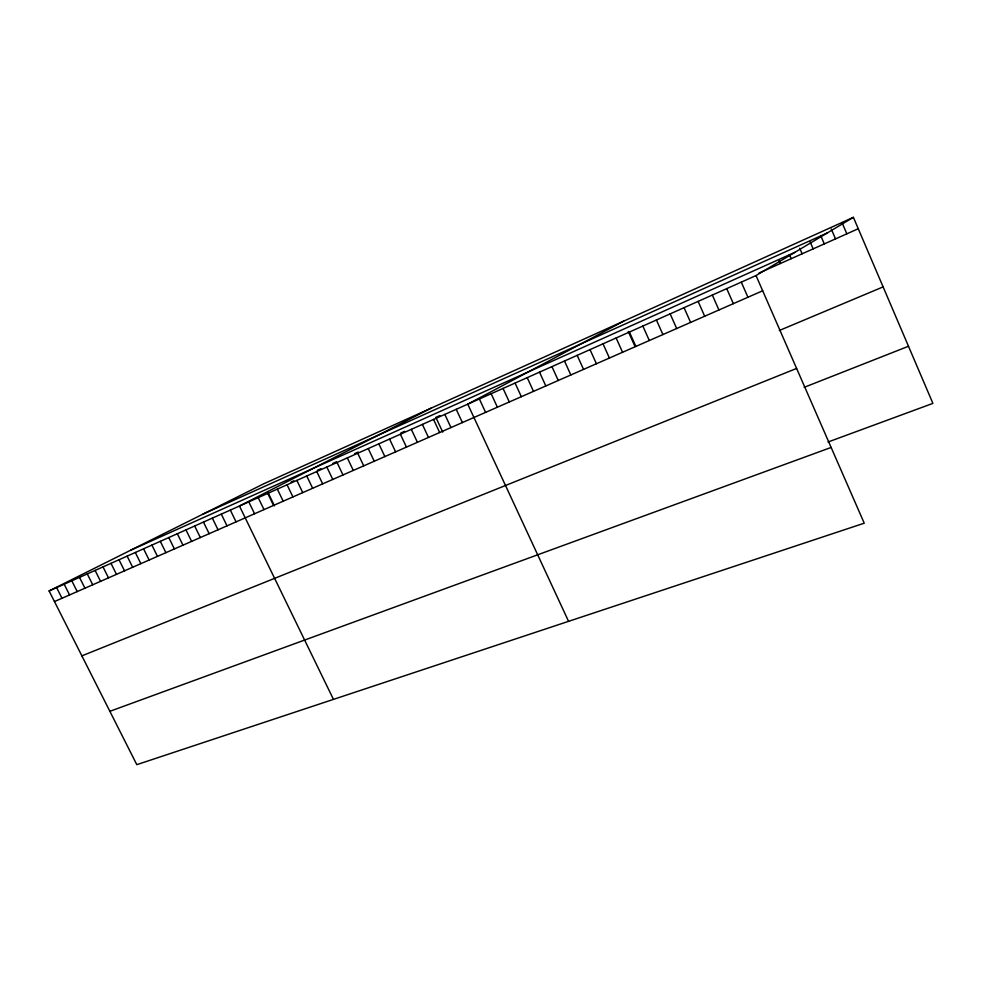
<?xml version="1.0" encoding="UTF-8"?>
<svg xmlns="http://www.w3.org/2000/svg" width="982" height="982" viewBox="0 0 982 982"><rect width="100%" height="100%" fill="white"/><g stroke="black" fill="none" stroke-linecap="round" stroke-linejoin="round"><path stroke-width="1.47" d="M756.03 275.561L864.234 523.197L136.805 764.659L49.1 590.943L756.03 275.561L853.395 217.341L932.9 403.381L828.035 442.01M623.644 321.151L467.751 404.167L568.566 621.336M431.466 407.996L239.448 506.025L333.463 699.38M49.1 590.943L263.777 483.77L853.395 217.341M202.955 514.138L827.286 232.955M130.741 550.19L794.806 252.374M291.102 482.027L293.863 480.787M317.395 470.28L320.942 468.696M332.837 463.381L336.433 461.786M354.6 453.672L358.27 452.027M400.816 433.025L404.645 431.319M439.887 415.582L435.848 417.375L442.722 432.08M758.951 273.082L858.256 228.732M54.464 601.573L762.683 290.782M779.303 330.504L883.113 286.891M81.874 655.866L796.611 368.434M804.148 387.338L908.497 346.265M109.874 711.312L831.14 447.448M56.612 587.592L61.989 598.271M71.809 580.816L77.222 591.581M64.174 584.216L69.575 594.945M95.107 570.419L100.569 581.332M87.275 573.918L92.725 584.781M79.505 577.379L84.943 588.193M119.018 559.752L124.53 570.824M110.978 563.337L116.477 574.36M103.012 566.896L108.486 577.858M135.32 552.485L140.856 563.656M127.132 556.131L132.668 567.252M160.299 541.34L165.897 552.67M151.891 545.084L157.476 556.364M143.568 548.803L149.129 560.022M177.337 533.742L182.971 545.182M168.781 537.559L174.391 548.938M203.47 522.08L209.154 533.692M194.669 525.996L200.34 537.559M185.966 529.887L191.613 541.389M221.294 514.126L227.014 525.849M212.333 518.115L218.041 529.789M230.328 510.1L236.073 521.884M267.939 492.375L274.457 505.853M267.742 493.406L273.561 505.423M258.217 497.653L264.011 509.609M248.79 501.863L254.571 513.758M287.063 484.777L292.918 496.929M277.354 489.11L283.184 501.201M306.765 476L312.644 488.275M296.859 480.407L302.738 492.62M326.846 467.027L332.775 479.437M316.756 471.532L322.661 483.88M347.333 457.894L353.299 470.427M337.035 462.485L342.988 474.957M368.238 448.565L374.24 461.245M357.73 453.254L363.721 465.861M389.559 439.052L395.611 451.867M378.843 443.839L384.87 456.581M411.323 429.343L417.411 442.305M400.386 434.228L406.45 447.105M433.541 419.437L439.666 432.534M422.383 424.408L428.483 437.444M456.225 409.31L462.387 422.555M444.821 414.392L450.971 427.575M479.388 398.974L485.599 412.379M491.16 393.721L497.383 407.199M515.071 383.054L521.344 396.691M503.054 388.418L509.302 401.969M539.511 372.153L545.82 385.951M527.224 377.64L533.521 391.352M564.49 361.008L570.837 374.964M551.933 366.617L558.267 380.488M577.183 355.349L583.553 369.392M603.009 343.823L609.417 358.037M590.022 349.617L596.418 363.745M629.413 332.051L635.87 346.437M628.259 331.45L635.035 346.511M616.131 337.968L622.563 352.268M642.842 326.061L649.311 340.533M670.154 313.872L676.684 328.528M656.418 319.997L662.924 334.567M684.049 307.673L690.604 322.415M712.343 295.054L718.922 309.981M698.116 301.4L704.683 316.241M726.729 288.634L733.345 303.659M741.3 282.129L747.928 297.264M789.393 254.534L791.197 258.683M779.156 260.77L780.359 263.52M810.15 241.891L813.157 248.863M799.729 248.237L802.134 253.798M831.275 229.015L835.51 238.884M820.657 235.484L824.291 243.904M841.979 222.497L846.84 233.826"/></g></svg>
